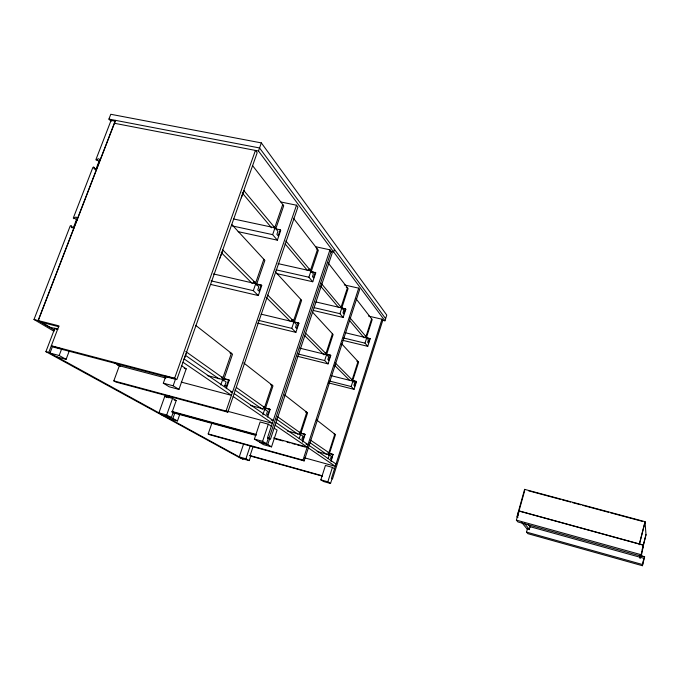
<?xml version="1.0" encoding="UTF-8"?>
<svg xmlns="http://www.w3.org/2000/svg" width="680" height="680" viewBox="0 0 680 680"><rect width="100%" height="100%" fill="white"/><g stroke="black" fill="none" stroke-linecap="round" stroke-linejoin="round"><path stroke-width="1.02" d="M255.306 282.412C253.657 280.712 256.232 285.838 253.759 282.064M293.241 320.467C291.762 322.83 294.44 318.333 291.822 320.127M310.19 269.866C308.712 272.119 311.414 267.716 308.779 269.552M351.934 379.627C351.313 378.539 351.39 380.995 352.444 380.205M222.487 377.604C221.901 375.241 221.238 379.958 223.482 378.318L222.793 380.29M274.405 227.222L274.142 226.423L273.861 227.894L274.405 227.222L275.255 228.242M299.846 432.531C299.548 430.822 298.826 434.291 300.517 433.015L299.982 434.656M325.686 353.337C325.159 351.738 324.955 354.96 326.306 353.949M340.841 306.909C340.467 305.243 340.059 308.533 341.42 307.606M640.637 555.271L640.433 556.189L640.696 555.194M640.594 555.433L644.649 556.886L640.56 555.747M642.183 549.516L645.975 534.531M640.135 558.042L640.9 555.016M641.257 556.163L643.51 545.071L518.976 510.884L516.392 520.14L517.922 521.942L641.257 556.163L641.078 554.693L646 534.871L645.039 521.688L524.603 489.362L516.97 516.732L517.557 517.446M642.413 565.717L643.824 558.288L530.017 526.668L529.287 529.337L527.442 528.827L526.533 532.108L527.85 533.656L642.413 565.717L644.631 556.741M639.361 544.017L645.039 521.688M639.31 544.74L645.065 522.078M94.044 167.679L93.695 166.94L92.871 167.433L73.287 218.084L73.831 218.688L74.502 218.178A1.394 1.156 -46.4 0 1 76.168 217.183A1.394 1.156 -46.4 0 1 76.857 218.705L76.372 219.963L77.078 220.125L99.459 162.155L98.761 162.01L96.382 168.164A1.377 1.131 -43.9 0 1 94.733 169.15A1.377 1.131 -43.9 0 1 94.044 167.679L96.365 169.821M38.276 320.594L76.883 220.626L76.177 220.464L73.737 226.772A1.394 1.156 -46.8 0 1 72.072 227.766A1.394 1.156 -46.8 0 1 71.383 226.236L71.043 225.471L70.21 225.973L34 319.498L53.967 331.253M517.931 514.071L518.415 512.312M517.293 517.123L524.629 490.833M518.976 510.884L517.548 516.808L517.947 517.31M330.531 483.488L327.828 481.814L332.418 467.381L325.44 465.452L320.841 479.85L323.595 481.534L330.531 483.488L332.044 478.703M381.973 319.218L331.491 478.346L332.486 478.983L382.789 320.305L381.973 319.218L368.517 316.089M382.882 320.331L384.948 320.807L386.758 315.078L261.35 142.902L110.772 114.282L108.91 119.094L111.12 121.38M328.772 453.075L334.815 434.154L334.05 434.12M352.138 379.899L358.012 361.522L356.923 361.25L357.229 361.582M365.865 336.923L371.637 318.852M328.38 455.591L329.103 453.313L328.534 452.906M328.865 455.337L335.469 434.673L316.472 419.815M352.554 381.131L358.606 362.168L341.615 343.731M366.248 338.224L372.198 319.583L355.81 298.486M328.194 458.575L329.375 454.869L317.195 451.546M352.113 380.273L356.515 381.607L354.05 389.351L351.177 386.537L352.903 381.14L331.304 375.717M365.755 337.399L370.166 338.725L367.744 346.332L365.024 343.145L366.716 337.841L345.219 332.716M328.856 453.254L332.945 454.376L331.373 459.306L330.539 458.728L331.33 456.254L329.375 454.869M356.218 381.301L354.688 386.096L353.923 385.339L354.688 382.933L352.903 381.14M369.886 338.376L368.381 343.094L367.659 342.236L368.416 339.873L366.716 337.841M331.058 461.584L332.945 454.376M211.99 422.892L208.199 433.908L209.661 434.724L304.164 460.904L359.661 289.45L358.7 288.167L344.293 284.92M300.611 433.075L304.708 434.18L302.974 439.526L301.988 438.838L302.863 436.16L300.543 434.52L287.317 430.95M326.306 354.144L330.412 355.155L328.729 360.332L327.828 359.44L328.678 356.847L326.561 354.722L299.803 348.151M315.945 301.962L345.482 308.83L343.833 313.913L342.975 312.902L343.808 310.352L341.81 307.955M302.608 442.127L305.099 434.46L304.708 434.18M297.245 356.235L328.049 363.876L330.769 355.521L330.412 355.155M313.216 310.437L343.153 317.45L345.822 309.238L345.482 308.83M304.164 460.904L302.982 460.147L358.7 288.167M300.118 432.735L306.799 412.25L305.626 411.944L306.017 412.25M325.941 353.583L332.418 333.736M341.079 307.19L347.438 287.708L346.273 287.445M299.234 438.532L307.572 412.862L284.623 394.91M328.049 363.876L324.657 360.561L333.124 334.509L312.587 312.214M343.153 317.45L339.949 313.684L348.1 288.567L327.904 262.574M271.524 446.862L267.758 444.524L259.632 442.289L263.475 444.644L271.524 446.862L277.075 430.083L274.15 428.111M329.962 249.824L267.572 437.546L270.419 439.365L332.256 252.9L329.962 249.824L315.435 246.687M271.337 426.216L268.328 424.184L260.125 421.974L254.397 439.076L258.341 441.49L266.483 443.734L268.37 438.056M269 438.464L331.109 251.371M267.758 444.524L269.628 438.863L267.606 438.311M334.475 249.39L333.633 251.915L330.523 251.243M264.435 409.624L265.038 407.822L264.223 407.243M262.82 414.876L264.707 409.232L250.368 405.425M294.355 321.819L298.92 323.238L295.876 332.358L291.788 328.355L293.913 321.988L261.111 314.151M311.194 271.397L315.741 272.816L312.757 281.75L308.899 277.219L310.99 270.98L278.052 263.627M264.971 409.785L272.995 385.815L243.712 362.916M294.245 322.32L301.614 300.297L275.315 271.753M311.134 271.856L318.35 250.282L293.437 218.221M253.198 446.284L250.087 455.575L250.767 455.965L249.212 460.615L242.581 458.754M264.562 407.771L269.679 409.122L267.725 414.97L266.534 414.137L267.512 411.204L264.707 409.232M298.486 322.804L296.607 328.449L295.519 327.377L296.463 324.538L293.913 321.988M315.341 272.323L313.488 277.856L312.469 276.641L313.395 273.861L310.99 270.98M267.631 417.019L270.147 409.462L269.679 409.122M266.483 443.734L262.616 441.329L268.328 424.184M243.619 443.912L239.241 456.917L245.913 458.796L249.212 460.615M245.913 458.796L250.282 445.757M264.554 407.481L272.06 385.084L270.776 384.752L271.243 385.118M293.514 321.019L300.764 299.378M310.445 270.453L317.551 249.254L316.285 248.974M119.374 365.729L113.823 380.868L115.957 382.067L227.808 412.165L297.908 207.077L296.505 205.207L280.942 202.002M224.392 385.679L226.44 386.214L228.65 379.78L223.542 378.454M256.079 283.857L261.222 285.039L259.097 291.227L257.771 289.918L258.842 286.807L255.731 283.688L213.418 273.938M276.089 228.913L280.219 229.798L278.146 235.85L276.896 234.362L277.942 231.327L275.009 227.817L233.614 218.986M226.304 388.688L229.228 380.197L228.65 379.78M210.953 284.503L258.315 295.562L261.749 285.575L261.222 285.039M238.119 231.659L277.355 240.159L280.712 230.393L280.219 229.798M227.808 412.165L226.057 411.051L296.505 205.207M222.895 377.901L231.387 353.277L229.993 352.928L230.562 353.37M255.654 282.982L263.832 259.284M274.754 227.647L282.752 204.468M220.779 384.99L222.657 379.542L207.298 375.547M258.315 295.562L253.325 290.675L255.731 283.688M277.355 240.159L272.654 234.643L275.009 227.817M223.303 380.945L232.534 354.17L195.653 325.329M256.36 285.065L264.868 260.406L231.838 224.553M275.808 228.675L283.721 205.725L252.433 165.452M169.847 418.837L177.471 420.937L179.817 414.248M178.959 389.402L173.145 385.798L175.61 378.845L165.801 376.261L163.327 383.188L169.244 386.809L178.959 389.402L186.209 368.849L181.713 365.815M171.369 417.562L166.694 414.978L158.916 412.845L164.798 396.296L172.558 398.387L176.214 400.554L172.346 411.527L173.306 412.072L171.369 417.562L163.659 415.446M177.471 420.937L172.907 418.421L174.837 412.938L171.955 412.156M174.632 378.225L255.433 150.424L257.176 152.745L176.826 379.618L174.632 378.225L51.34 345.754L53.992 347.242M168.725 397.842L169.413 395.913M184.025 359.618L186.107 353.745M220.005 258.034L222.666 250.529M241.324 197.838L243.916 190.51M384.948 320.807L258.485 151.011L261.35 142.902M166.694 414.978L172.558 398.387M57.009 356.923L66.105 359.346L69.462 350.455M59.16 355.512L61.693 348.832L52.521 346.418L49.98 353.073L59.16 355.512L66.105 359.346M57.723 329.026L54.834 328.278L45.9 351.653L241.051 458.464L243.134 459.051L48.79 352.418L58.93 325.856L34 319.498M115.43 120.343L38.123 320.51L54.519 330.191M328.219 452.685L328.168 453.568L328.508 452.429L310.565 440.147M365.389 336.345L365.322 337.263L365.653 336.166L349.767 317.611M263.772 406.921C263.024 409.428 265.132 406.173 263.772 406.921L236.445 387.524M97.087 159.808L96.424 160.31L95.871 159.732L111.078 120.394L115.277 121.201L99.654 161.661L98.948 161.517L99.424 160.284A1.369 1.131 -43.5 0 0 98.728 158.822A1.369 1.131 -43.5 0 0 97.087 159.808L99.399 161.984M108.91 119.094L259.556 147.959L385.628 318.656M114.308 123.25L258.485 151.011M232.305 225.947L272.654 234.643M308.762 269.722L310.862 270.946M308.728 269.9L310.139 270.215M311.601 271.889L315.741 272.816M276.021 269.815L308.899 277.219M276.82 273.624L312.757 281.75M253.759 281.877L255.306 282.234M253.733 282.26L256.181 283.517M253.682 282.455L255.229 282.812M253.614 282.642L255.161 282.99M256.606 284.385L261.749 285.575M342.728 308.524L345.822 309.238M211.021 280.84L253.325 290.675M314.168 307.666L339.949 313.684M291.822 319.974L293.233 320.305M366.044 337.739L370.166 338.725M291.805 320.297L293.947 321.453M291.771 320.484L293.19 320.815M291.72 320.654L293.131 320.994M294.797 322.252L298.92 323.238M343.4 337.951L365.024 343.145M342.975 340.374L367.744 346.332M258.731 320.399L291.788 328.355M257.677 323.136L295.876 332.358M327.692 354.764L330.769 355.521M297.984 353.957L324.657 360.561M352.418 380.579L356.515 381.607M329.681 381.098L351.177 386.537M328.406 382.849L354.05 389.351M40.8 322.091L58.922 326.749M57.928 329.239L49.7 327.114L41.514 322.277M184.271 368.339L186.209 368.849M224.12 378.87L229.228 380.197M230.401 391.825L232.45 392.36L184.153 358.938M55.003 347.505L174.777 379.083M117.751 365.33L165.886 378.037M181.245 382.092L231.429 395.344L182.98 362.236M265.038 408.111L270.147 409.462M45.9 351.653L48.79 352.418M163.327 383.188L173.145 385.798M271.175 420.019L273.216 420.572L234.167 393.55M528.556 490.798L560.32 499.333M562.369 499.877L570.562 502.078M572.611 502.631L580.805 504.832M582.854 505.376L608.464 512.261M610.521 512.805L642.277 521.331M227.358 411.196L272.315 423.274L233.155 396.517M113.823 380.868L226.057 411.051M301.002 433.355L305.099 434.46M174.284 400.036L176.214 400.554M305.966 444.091L308.006 444.644L276.012 422.501M273.547 437.929L307.207 447.117L275.12 425.195M329.188 453.492L333.276 454.606M274.805 438.753L282.94 440.971M287.011 442.085L290.062 442.918M292.094 443.471L295.146 444.304M297.177 444.856L305.32 447.083M171.76 411.366L256.36 434.486M172.474 412.072L255.791 434.851M172.916 412.692L256.096 435.446M519.137 511.088L643.527 545.241M254.397 439.076L262.616 441.329M162.019 415.208L164.441 415.871M165.223 416.304L172.907 418.421M304.623 457.844L335.308 466.318L308.372 447.916M208.199 433.908L302.982 460.147M516.392 520.14L641.078 554.693M526.533 532.108L642.26 564.46M249.526 455.421L322.379 475.804M249.798 455.846L322.277 476.127M320.841 479.85L327.828 481.814M61.693 348.832L63.147 349.656M174.837 412.938L175.788 413.482M164.798 396.296L167.017 397.604M54.834 328.278L56.661 329.366M114.028 362.576L120.385 366.367M165.801 376.261L167.033 377.043M332.418 467.381L334.517 468.8M309.171 445.442L336.03 464.032M226.44 386.214L224.978 385.195L226.091 381.964L222.657 379.542M185.334 355.232L219.002 378.862M234.855 389.98L262.412 409.309M276.284 419.041L297.976 434.265M309.663 442.459L326.68 454.393M185.768 351.534L221.935 377.213M277.398 416.602L299.472 432.267M71.383 226.236L73.865 228.182M74.502 218.178L76.968 220.158M221.161 252.518L252.237 283.433M266.152 297.271L290.088 321.087M304.563 335.486L324.028 354.85M334.424 365.194L349.477 380.171M222.573 249.755L254.779 282.106M267.665 295.052L292.8 320.297M305.635 333.192L325.346 352.988M335.3 362.984L351.637 379.389M242.148 192.822L271.558 227.783M285.014 243.788L307.3 270.291M320.526 286.008L338.64 307.555M349.401 320.348L364.123 337.85M244.095 190.876L273.929 226.661M285.821 240.924L309.774 269.646M321.07 283.195L340.519 306.519M365.661 336.676L366.154 337.272M521.5 522.215L527.417 529.371M524.34 523.277L529.575 529.694M528.36 524.586L530.307 527.034M524.603 489.362L524.909 489.821M639.642 555.22L640.042 558.187L640.654 555.407M643.255 562.215L643.824 558.288"/></g></svg>
